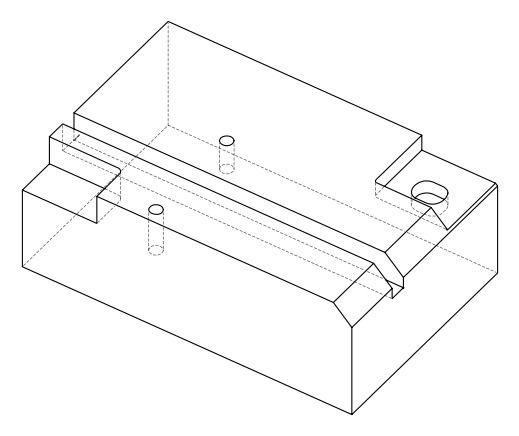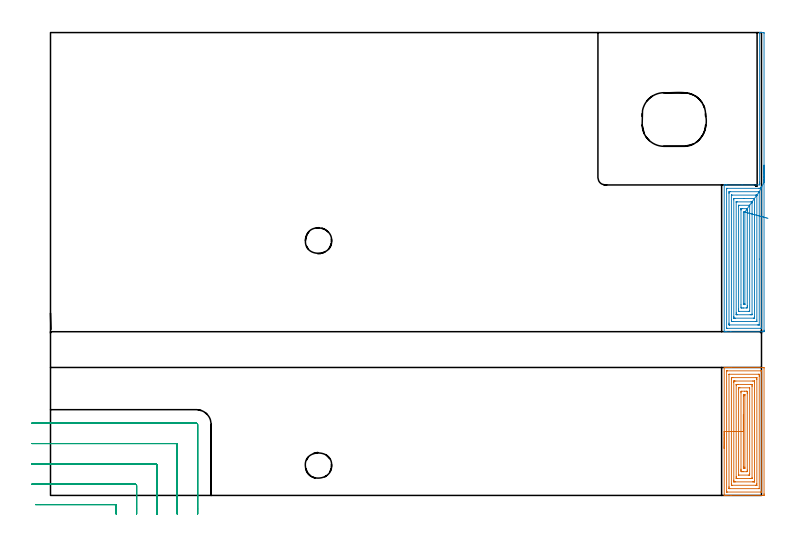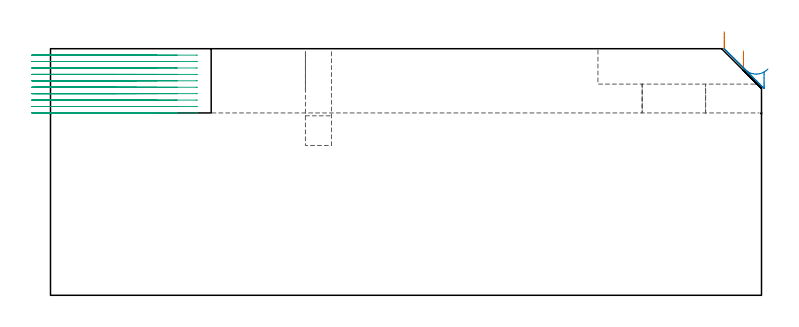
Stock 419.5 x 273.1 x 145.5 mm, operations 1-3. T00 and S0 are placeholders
(PLAN: 8 operations, 5 tool changes, 82.2 min)
(1 AREA_MILL | FG_CHAMFER_SURFACE | UGT0205_001 | 5.71 min | 23107 mm3)
(2 AREA_MILL_1 | FG_CHAMFER_SURFACE_1 | UGT0205_001 | 7.27 min | 44637 mm3)
(3 MILL_CORNER_NOTCH_RECTANGULAR | CORNER_NOTCH_RECTANGULAR | NXT0201_012 | Follow Part, ap 4, ae 75% | 11.57 min | 181187 mm3)
(4 MILL_CORNER_NOTCH_RECTANGULAR_1 | CORNER_NOTCH_RECTANGULAR_1 | NXT0201_009 | Follow Part, ap 2, ae 75% | 36.63 min | 163085 mm3)
(5 MILL_RECTANGULAR_POCKET | POCKET_RECTANGULAR_STRAIGHT | UGT0201_094 | Follow Part, ap 5, ae 75% | 0.92 min | 17668 mm3)
(6 MILL_RECTANGULAR_SLOT | SLOT_RECTANGULAR | NXT0201_012 | Follow Part, ap 4, ae 75% | 18.36 min | 330946 mm3)
(7 MILL_BLIND_HOLE_FROM_SOLID_MATERIAL | STEP1POCKET | NXT0201_011 | Spiral | 0.99 min | 10621 mm3)
(8 MILL_BLIND_HOLE_FROM_SOLID_MATERIAL_1 | STEP1POCKET_1 | NXT0201_011 | Spiral | 0.72 min | 7360 mm3)
(TOOL UGT0205_001 | Chamfer Mill 20 x 3 x 45 deg. | D20 FL50 Z2)
(TOOL NXT0201_012 | ENDMILL 16mm [2P460-1600-NA 1630] | D16 FL38 Z6)
(TOOL NXT0201_009 | ENDMILL 8mm [2P460-0800-NA 1630] | D8 FL26 Z6)
(TOOL UGT0201_094 | End mill 20 mm | D20 FL38 Z4)
(TOOL NXT0201_011 | ENDMILL 12mm [2P460-1200-NA 1630] | D12 FL38 Z6)
(OP 1 AREA_MILL)
G17 G21 G94 G90
T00 M6
G54
G17 G0 G90 X397.5 Y27.75 S1061 M3
G43 Z155.5 H0
G94 G1 Y27.788 Z154.628 F250.
Y27.902 Z153.763
Y28.091 Z152.912
Y28.353 Z152.08
Y28.687 Z151.274
Y29.09 Z150.5
Y29.558 Z149.764
Y30.09 Z149.072
Y30.679 Z148.429
Y31.322 Z147.839
Y32.014 Z147.308
Y32.75 Z146.84
Y33.524 Z146.437
Y34.33 Z146.103
Y35.162 Z145.841
Y36.013 Z145.652
Y36.878 Z145.538
Y37.75 Z145.5
Y75.315
X397.503 Y75.49 Z145.488
X397.561 Y75.493 Z145.43
X397.997 Y75.5 Z145.002
X398.252 Z144.748
X398.992 Z144.004
X400.254 Z142.743
X401.668 Z141.328
X420.4 Z122.597
X420.663 Y75.498 Z122.334
X420.992 Y75.49 Z122.006
X420.999 Y75.161 Z121.999
X421. Y0.926 Z122.
X420.999 Y0.633 Z122.001
X420.994 Y0.038 Z122.004
X420.992 Y0.007 Z122.006
X420.4 Y0. Z122.597
X401.407 Z141.589
X398.992 Z144.004
X398.252 Z144.748
X397.997 Z145.002
X397.564 Z145.428
X397.531 Z145.46
X397.503 Y0.009 Z145.488
X397.5 Y0.185 Z145.5
Y37.75
X398.914 Z144.086
Y73.156
X398.921 Y73.484 Z144.079
X398.94 Y73.49 Z144.06
X398.992 Y73.493 Z144.008
X399.464 Y73.499 Z143.536
X419.089 Z123.911
X419.508 Y73.495 Z123.492
X419.567 Y73.492 Z123.433
X419.579 Y73.489 Z123.421
X419.582 Y73.415 Z123.418
X419.584 Y73.311 Z123.416
X419.586 Y73.156 Z123.414
Y73.079
Y2.344
X419.579 Y2.016 Z123.421
X419.56 Y2.01 Z123.44
X419.508 Y2.007 Z123.492
X419.036 Y2.001 Z123.964
X399.411 Z143.589
X398.992 Y2.005 Z144.008
X398.933 Y2.008 Z144.067
X398.921 Y2.011 Z144.079
X398.918 Y2.085 Z144.082
X398.916 Y2.189 Z144.084
X398.914 Y2.499 Z144.086
Y37.75
X400.328 Z142.672
X400.329 Y71.402 Z142.671
X400.33 Y71.458 Z142.67
X400.332 Y71.484 Z142.668
X400.334 Y71.49 Z142.666
X400.357 Y71.493 Z142.643
X400.567 Y71.499 Z142.433
X417.724 Z125.276
X417.934 Y71.497 Z125.066
X418.073 Y71.491 Z124.927
X418.165 Y71.484 Z124.835
X418.167 Y71.439 Z124.833
X418.17 Y71.29 Z124.83
X418.171 Y70.842 Z124.829
X418.172 Y70.395 Z124.828
X418.171 Y4.098 Z124.829
X418.17 Y4.042 Z124.83
X418.168 Y4.016 Z124.832
X418.166 Y4.01 Z124.834
X418.143 Y4.007 Z124.857
X417.933 Y4.001 Z125.067
X400.776 Z142.224
X400.566 Y4.003 Z142.434
X400.427 Y4.009 Z142.573
X400.335 Y4.016 Z142.665
X400.333 Y4.061 Z142.667
X400.33 Y4.21 Z142.67
X400.329 Y4.658 Z142.671
X400.328 Y5.105 Z142.672
Y37.75
X401.743 Z141.257
Y68.607
X401.747 Y69.421 Z141.253
X401.75 Y69.477 Z141.25
X401.756 Y69.49 Z141.244
X401.781 Y69.493 Z141.219
X401.892 Y69.497 Z141.108
X402.114 Y69.499 Z140.886
X402.56 Y69.5 Z140.44
X416.386 Y69.499 Z126.614
X416.609 Y69.497 Z126.391
X416.719 Y69.493 Z126.281
X416.744 Y69.49 Z126.256
X416.751 Y69.479 Z126.249
X416.752 Y69.437 Z126.248
X416.757 Y68.682 Z126.243
Y68.607
Y6.893
X416.753 Y6.079 Z126.247
X416.75 Y6.023 Z126.25
X416.744 Y6.01 Z126.256
X416.719 Y6.007 Z126.281
X416.608 Y6.003 Z126.392
X416.386 Y6.001 Z126.614
X415.94 Y6. Z127.06
X402.114 Y6.001 Z140.886
X401.891 Y6.003 Z141.109
X401.781 Y6.007 Z141.219
X401.756 Y6.01 Z141.244
X401.749 Y6.021 Z141.251
X401.748 Y6.063 Z141.252
X401.743 Y6.818 Z141.257
Y6.893
Y37.75
X403.157 Z139.843
Y66.818
X403.158 Y67.112 Z139.842
X403.162 Y67.409 Z139.838
X403.164 Y67.485 Z139.836
X403.197 Y67.49 Z139.803
X403.282 Y67.495 Z139.718
X403.452 Y67.498 Z139.548
X403.664 Y67.5 Z139.336
X404.344 Z138.656
X414.368 Z128.632
X415.048 Y67.498 Z127.952
X415.263 Y67.496 Z127.737
X415.329 Y67.49 Z127.671
X415.336 Y67.472 Z127.664
X415.339 Y67.421 Z127.661
X415.342 Y66.818 Z127.658
X415.343 Y66.522 Z127.657
Y8.682
X415.342 Y8.388 Z127.658
X415.338 Y8.091 Z127.662
X415.336 Y8.015 Z127.664
X415.303 Y8.01 Z127.697
X415.218 Y8.005 Z127.782
X415.048 Y8.002 Z127.952
X414.836 Y8. Z128.164
X414.156 Z128.844
X404.132 Z138.868
X403.452 Y8.002 Z139.548
X403.237 Y8.004 Z139.763
X403.171 Y8.01 Z139.829
X403.164 Y8.028 Z139.836
X403.161 Y8.079 Z139.839
X403.158 Y8.682 Z139.842
X403.157 Y8.978 Z139.843
Y37.75
X404.571 Z138.429
X404.572 Y65.029 Z138.428
X404.574 Y65.362 Z138.426
X404.576 Y65.445 Z138.424
X404.578 Y65.479 Z138.422
X404.611 Y65.49 Z138.389
X404.77 Y65.496 Z138.23
X405.236 Y65.499 Z137.764
X405.658 Y65.5 Z137.342
X413.264 Y65.499 Z129.736
X413.689 Y65.497 Z129.311
X413.885 Y65.49 Z129.115
X413.922 Y65.482 Z129.078
X413.924 Y65.412 Z129.076
X413.927 Y65.258 Z129.073
X413.928 Y65.029 Z129.072
X413.929 Y64.362 Z129.071
X413.928 Y10.471 Z129.072
X413.926 Y10.138 Z129.074
X413.924 Y10.055 Z129.076
X413.922 Y10.021 Z129.078
X413.889 Y10.01 Z129.111
X413.73 Y10.004 Z129.27
X413.264 Y10.001 Z129.736
X412.842 Y10. Z130.158
X405.236 Y10.001 Z137.764
X404.811 Y10.003 Z138.189
X404.615 Y10.01 Z138.385
X404.578 Y10.018 Z138.422
X404.576 Y10.088 Z138.424
X404.573 Y10.242 Z138.427
X404.572 Y10.471 Z138.428
X404.571 Y11.137 Z138.429
Y37.75
X405.985 Z137.015
X405.986 Y62.489 Z137.014
X405.989 Y63.24 Z137.011
X405.992 Y63.377 Z137.008
X406.004 Y63.49 Z136.996
X406.128 Y63.493 Z136.872
X406.761 Y63.499 Z136.239
X412.372 Y63.5 Z130.628
X412.458 Y63.498 Z130.542
X412.489 Y63.495 Z130.511
X412.503 Y63.491 Z130.497
X412.508 Y63.476 Z130.492
X412.512 Y63.383 Z130.488
X412.514 Y63.24 Z130.486
Y13.011
X412.511 Y12.26 Z130.489
X412.508 Y12.123 Z130.492
X412.496 Y12.01 Z130.504
X412.372 Y12.007 Z130.628
X411.739 Y12.001 Z131.261
X406.128 Y12. Z136.872
X406.042 Y12.002 Z136.958
X406.011 Y12.005 Z136.989
X405.997 Y12.009 Z137.003
X405.992 Y12.024 Z137.008
X405.988 Y12.117 Z137.012
X405.986 Y12.26 Z137.014
X405.985 Y37.75 Z137.015
X407.4 Z135.6
Y60.557
X407.402 Y61.068 Z135.598
X407.407 Y61.451 Z135.593
X407.866 Y61.498 Z135.134
X409.648 Y61.5 Z133.352
X410.54 Y61.499 Z132.46
X410.588 Y61.496 Z132.412
X411.093 Y61.451 Z131.907
X411.099 Y60.939 Z131.901
X411.1 Y60.557 Z131.9
Y60.043
Y14.943
X411.098 Y14.432 Z131.902
X411.093 Y14.049 Z131.907
X410.634 Y14.002 Z132.366
X408.852 Y14. Z134.148
X407.959 Y14.001 Z135.041
X407.912 Y14.004 Z135.088
X407.407 Y14.049 Z135.593
X407.401 Y14.56 Z135.599
X407.4 Y14.943 Z135.6
Y15.457
Y37.75
X408.814 Z134.186
Y58.758
X408.815 Y59.206 Z134.185
X408.817 Y59.424 Z134.183
X408.821 Y59.477 Z134.179
X408.823 Y59.491 Z134.177
X408.834 Y59.493 Z134.166
X408.885 Y59.497 Z134.115
X408.967 Y59.499 Z134.033
X409.581 Y59.492 Z133.419
X409.649 Y59.49 Z133.351
X409.68 Y59.478 Z133.32
X409.681 Y59.431 Z133.319
X409.684 Y59.213 Z133.316
X409.686 Y58.778 Z133.314
Y16.732
X409.684 Y16.286 Z133.316
X409.681 Y16.067 Z133.319
X409.68 Y16.02 Z133.32
X409.631 Y16.01 Z133.369
X409.53 Y16.004 Z133.47
X408.919 Y16.008 Z134.081
X408.851 Y16.01 Z134.149
X408.82 Y16.022 Z134.18
X408.819 Y16.069 Z134.181
X408.816 Y16.287 Z134.184
X408.814 Y16.722 Z134.186
Y37.75
Y38.622 Z134.224
Y39.486 Z134.338
Y40.338 Z134.527
Y41.17 Z134.789
Y41.976 Z135.123
Y42.75 Z135.526
Y43.486 Z135.995
Y44.178 Z136.526
Y44.821 Z137.115
Y45.41 Z137.758
Y45.941 Z138.451
Y46.41 Z139.186
Y46.813 Z139.96
Y47.147 Z140.766
Y47.409 Z141.598
Y47.598 Z142.45
Y47.712 Z143.315
Y47.75 Z144.186
G0 Z155.5
M5
M2
(OP 2 AREA_MILL_1)
G17 G21 G94 G90
T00 M6
G54
G17 G0 G90 X421. Y194.85 S1061 M3
G43 Z155.5 H0
Z132.
G94 G1 Y194.812 Z131.128 F250.
Y194.698 Z130.264
Y194.509 Z129.412
Y194.247 Z128.58
Y193.913 Z127.774
Y193.51 Z127.
Y193.042 Z126.264
Y192.51 Z125.572
Y191.921 Z124.929
Y191.278 Z124.34
Y190.586 Z123.809
Y189.85 Z123.34
Y189.076 Z122.937
Y188.27 Z122.603
Y187.438 Z122.341
Y186.586 Z122.152
Y185.722 Z122.038
Y184.85 Z122.
Y97.522
X420.999 Y97.228 Z122.001
X420.993 Y96.634 Z122.004
X420.992 Y96.607 Z122.006
X420.4 Y96.6 Z122.597
X401.403 Z141.593
X398.992 Z144.004
X398.267 Z144.732
X397.987 Z145.013
X397.562 Z145.429
X397.53 Z145.46
X397.503 Y96.609 Z145.488
X397.5 Y96.781 Z145.5
Y183.062
X397.502 Y183.19 Z145.489
X397.682 Y183.198 Z145.311
X397.871 Y183.2 Z145.128
X398.716 Z144.283
X398.992 Z144.003
X408.05 Z134.949
X418.399 Z124.599
X418.401 Y183.955
X418.4 Y183.956 Z124.598
Y184.389 Z124.6
Y184.85
Y272.919
X418.403 Y273.066 Z124.589
X418.453 Y273.088 Z124.539
X418.485 Y273.093 Z124.507
X418.574 Y273.098 Z124.426
X418.792 Z124.208
X419.508 Y273.099 Z123.486
X420.762 Y273.1 Z122.235
X420.991 Y273.098 Z122.005
X421. Y272.618 Z122.
Y184.85
X419.584 Y182.092 Z123.416
X419.585 Y182.091 Z123.415
X419.586 Y98.939 Z123.414
X419.579 Y98.612 Z123.421
X419.559 Y98.609 Z123.441
X419.508 Y98.605 Z123.492
X419.031 Y98.601 Z123.969
X399.407 Y98.6 Z143.593
X398.992 Y98.604 Z144.008
X398.933 Y98.607 Z144.067
X398.922 Y98.609 Z144.078
X398.919 Y98.681 Z144.081
X398.916 Y98.784 Z144.084
X398.914 Y99.094 Z144.086
Y180.534
X398.915 Y180.689 Z144.085
X398.919 Y180.999 Z144.081
X398.922 Y181.191 Z144.078
X398.941 Y181.194 Z144.059
X398.992 Y181.197 Z144.008
X399.066 Y181.199 Z143.934
X417.798 Y181.2 Z125.202
X418.207 Y181.206 Z124.793
X418.411 Y181.21 Z124.589
X418.616 Y181.231 Z124.384
X418.653 Y181.237 Z124.347
X418.771 Y181.274 Z124.229
X419.01 Y181.407 Z123.99
X419.109 Y181.481 Z123.891
X419.21 Y181.573 Z123.79
X419.306 Y181.677 Z123.694
X419.508 Y181.972 Z123.492
X419.584 Y182.092 Z123.416
X418.154 Y179.19 Z124.846
X418.165 Y179.172 Z124.835
X418.168 Y179.041 Z124.832
X418.171 Y178.591 Z124.829
X418.172 Y139.474 Z124.828
X418.171 Y100.805 Z124.829
X418.17 Y100.693 Z124.83
X418.168 Y100.638 Z124.832
X418.165 Y100.617 Z124.835
X418.132 Y100.61 Z124.868
X417.927 Y100.602 Z125.073
X417.724 Y100.601 Z125.276
X417.037 Y100.6 Z125.963
X400.776 Z142.224
X400.571 Y100.602 Z142.429
X400.435 Y100.606 Z142.565
X400.335 Y100.611 Z142.665
X400.333 Y100.656 Z142.667
X400.33 Y100.805 Z142.67
X400.329 Y101.253 Z142.671
X400.328 Y101.699 Z142.672
X400.329 Y178.145 Z142.671
X400.33 Y178.591 Z142.67
X400.332 Y179.036 Z142.668
X400.335 Y179.179 Z142.665
X400.472 Y179.19 Z142.528
X400.776 Y179.196 Z142.224
X401.061 Y179.199 Z141.939
X418.01 Z124.99
X418.154 Y179.19 Z124.846
X416.75 Y177.174 Z126.25
X416.756 Y176.879 Z126.244
X416.757 Y176.803 Z126.243
Y103.487
X416.752 Y102.673 Z126.248
X416.751 Y102.622 Z126.249
X416.714 Y102.61 Z126.286
X416.604 Y102.606 Z126.396
X416.383 Y102.603 Z126.617
X415.94 Y102.6 Z127.06
X402.56 Z140.44
X402.114 Y102.602 Z140.886
X401.895 Y102.606 Z141.105
X401.786 Y102.61 Z141.214
X401.749 Y102.62 Z141.251
X401.743 Y103.487 Z141.257
Y177.11
X401.744 Y177.161 Z141.256
X401.747 Y177.185 Z141.253
X401.748 Y177.19 Z141.252
X401.768 Y177.192 Z141.232
X402.165 Y177.199 Z140.835
X415.94 Z127.06
X416.44 Y177.197 Z126.56
X416.654 Y177.19 Z126.346
X416.75 Y177.174 Z126.25
X415.336 Y175.183 Z127.664
X415.339 Y175.113 Z127.661
X415.341 Y175.015 Z127.659
X415.343 Y174.72 Z127.657
Y105.275
X415.342 Y104.981 Z127.658
X415.338 Y104.685 Z127.662
X415.336 Y104.61 Z127.664
X415.3 Y104.607 Z127.7
X415.217 Y104.603 Z127.783
X415.048 Y104.601 Z127.952
X414.83 Y104.6 Z128.17
X404.125 Z138.875
X403.452 Y104.602 Z139.548
X403.23 Y104.604 Z139.77
X403.171 Y104.61 Z139.829
X403.164 Y104.626 Z139.836
X403.161 Y104.672 Z139.839
X403.158 Y105.275 Z139.842
X403.157 Y105.571 Z139.843
Y174.416
X403.16 Y175.015 Z139.84
X403.162 Y175.162 Z139.838
X403.164 Y175.19 Z139.836
X403.206 Y175.194 Z139.794
X403.269 Y175.198 Z139.731
X409.158 Y175.2 Z133.842
X414.864 Y175.199 Z128.136
X415.048 Y175.196 Z127.952
X415.233 Y175.19 Z127.767
X415.336 Y175.183 Z127.664
X413.923 Y173.186 Z129.077
X413.925 Y173.171 Z129.075
X413.927 Y173.134 Z129.073
X413.928 Y173.083 Z129.072
X413.929 Y172.56 Z129.071
X413.928 Y107.064 Z129.072
X413.926 Y106.73 Z129.074
X413.924 Y106.648 Z129.076
X413.922 Y106.615 Z129.078
X413.88 Y106.61 Z129.12
X413.724 Y106.603 Z129.276
X413.264 Y106.601 Z129.736
X412.835 Y106.6 Z130.165
X405.236 Y106.601 Z137.764
X404.803 Y106.603 Z138.197
X404.615 Y106.61 Z138.385
X404.578 Y106.616 Z138.422
X404.576 Y106.684 Z138.424
X404.573 Y106.834 Z138.427
X404.572 Y107.064 Z138.428
X404.571 Y107.73 Z138.429
X404.572 Y173.094 Z138.428
X404.573 Y173.152 Z138.427
X404.576 Y173.183 Z138.424
X404.579 Y173.19 Z138.421
X404.588 Y173.193 Z138.412
X404.803 Y173.197 Z138.197
X405.236 Y173.2 Z137.764
X413.291 Z129.709
X413.702 Y173.195 Z129.298
X413.907 Y173.19 Z129.093
X413.923 Y173.186 Z129.077
X412.502 Y171.192 Z130.498
X412.508 Y171.162 Z130.492
X412.511 Y170.973 Z130.489
X412.514 Y170.687 Z130.486
Y108.709
X412.513 Y108.661 Z130.487
X412.51 Y108.625 Z130.49
X412.507 Y108.61 Z130.493
X412.497 Y108.608 Z130.503
X412.372 Y108.604 Z130.628
X411.731 Y108.6 Z131.269
X406.378 Y108.601 Z136.622
X406.128 Y108.607 Z136.872
X406.045 Y108.61 Z136.955
X405.992 Y108.622 Z137.008
X405.989 Y108.709 Z137.011
X405.987 Y108.852 Z137.013
X405.986 Y108.994 Z137.014
X405.985 Y109.889 Z137.015
X405.986 Y170.687 Z137.014
X405.987 Y170.83 Z137.013
X405.991 Y171.115 Z137.009
X405.992 Y171.189 Z137.008
X406.006 Y171.192 Z136.994
X406.046 Y171.196 Z136.954
X406.128 Y171.199 Z136.872
X412.372 Z130.628
X412.465 Y171.197 Z130.535
X412.502 Y171.192 Z130.498
X411.089 Y169.19 Z131.911
X411.093 Y169.144 Z131.907
X411.097 Y168.756 Z131.903
X411.1 Y168.243 Z131.9
Y167.862
Y111.915
Y111.534
X411.097 Y111.024 Z131.903
X411.093 Y110.64 Z131.907
X410.626 Y110.602 Z132.374
X408.844 Y110.6 Z134.156
X407.951 Y110.601 Z135.049
X407.912 Y110.603 Z135.088
X407.407 Y110.64 Z135.593
X407.402 Y111.151 Z135.598
X407.4 Y112.428 Z135.6
Y168.376
X407.401 Y168.756 Z135.599
X407.404 Y169.013 Z135.596
X407.407 Y169.14 Z135.593
X407.412 Y169.19 Z135.588
X407.474 Y169.195 Z135.526
X407.912 Y169.199 Z135.088
X408.361 Y169.2 Z134.639
X410.588 Y169.199 Z132.412
X411.042 Y169.196 Z131.958
X411.089 Y169.19 Z131.911
X409.679 Y167.175 Z133.321
X409.686 Y166.978 Z133.314
Y166.958
Y113.322
X409.684 Y112.877 Z133.316
X409.681 Y112.658 Z133.319
X409.679 Y112.612 Z133.321
X409.62 Y112.607 Z133.38
X409.522 Y112.602 Z133.478
X408.923 Y112.606 Z134.077
X408.857 Y112.61 Z134.143
X408.821 Y112.615 Z134.179
X408.819 Y112.66 Z134.181
X408.816 Y112.877 Z134.184
X408.814 Y113.312 Z134.186
Y166.968
X408.821 Y167.177 Z134.179
X409.019 Y167.19 Z133.981
X409.134 Y167.195 Z133.866
X409.466 Y167.199 Z133.534
X409.593 Y167.195 Z133.407
X409.616 Y167.192 Z133.384
X409.679 Y167.175 Z133.321
X410.31 Y167.005 Z132.743
X410.987 Y166.822 Z132.224
X411.705 Y166.628 Z131.768
X412.459 Y166.425 Z131.379
X413.243 Y166.213 Z131.059
X414.051 Y165.996 Z130.812
X414.876 Y165.773 Z130.638
X415.713 Y165.547 Z130.539
X416.555 Y165.32 Z130.516
X417.396 Y165.093 Z130.57
X418.229 Y164.869 Z130.699
X419.048 Y164.648 Z130.903
X419.846 Y164.432 Z131.179
X420.619 Y164.224 Z131.527
X421.359 Y164.024 Z131.944
X422.061 Y163.835 Z132.425
X422.72 Y163.657 Z132.968
X423.331 Y163.492 Z133.569
G0 Z155.5
M5
M2
(OP 3 MILL_CORNER_NOTCH_RECTANGULAR)
G17 G21 G94 G90
T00 M6
G54
G17 G0 G90 X38.8 Y-11. S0 M3
G43 Z155.5 H1
Z141.71
G94 G1 Y-8. F250.
Y-6.195 F500.
G3 X38.005 Y-5.4 R0.8
G1 X-5.903
X-8.903 F250.
G0 Z155.5
X50.8 Y-11.
Z141.71
G1 Y-8.
Y5.805 F500.
G3 X50.005 Y6.6 R0.8
G1 X-8.
X-11. F250.
G0 Z155.5
X62.8 Y-11.
Z141.71
G1 Y-8.
Y17.805 F500.
G3 X62.005 Y18.6 R0.8
G1 X-8.
X-11. F250.
G0 Z155.5
X74.8 Y-11.
Z141.71
G1 Y-8.
Y29.804 F500.
G3 X74.004 Y30.6 R0.8
G1 X-8.
X-11. F250.
G0 Z155.5
X86.8 Y-11.
Z141.71
G1 Y-8.
Y41.804 F500.
G3 X86.004 Y42.6 R0.8
G1 X-8.
X-11. F250.
G0 Z155.5
X38.8 Y-11.
Z137.92
G1 Y-8.
Y-6.195 F500.
G3 X38.005 Y-5.4 R0.8
G1 X-5.903
X-8.903 F250.
G0 Z155.5
X50.8 Y-11.
Z137.92
G1 Y-8.
Y5.805 F500.
G3 X50.005 Y6.6 R0.8
G1 X-8.
X-11. F250.
G0 Z155.5
X62.8 Y-11.
Z137.92
G1 Y-8.
Y17.805 F500.
G3 X62.005 Y18.6 R0.8
G1 X-8.
X-11. F250.
G0 Z155.5
X74.8 Y-11.
Z137.92
G1 Y-8.
Y29.804 F500.
G3 X74.004 Y30.6 R0.8
G1 X-8.
X-11. F250.
G0 Z155.5
X86.8 Y-11.
Z137.92
G1 Y-8.
Y41.804 F500.
G3 X86.004 Y42.6 R0.8
G1 X-8.
X-11. F250.
G0 Z155.5
X38.8 Y-11.
Z134.13
G1 Y-8.
Y-6.195 F500.
G3 X38.005 Y-5.4 R0.8
G1 X-5.903
X-8.903 F250.
G0 Z155.5
X50.8 Y-11.
Z134.13
G1 Y-8.
Y5.805 F500.
G3 X50.005 Y6.6 R0.8
G1 X-8.
X-11. F250.
G0 Z155.5
X62.8 Y-11.
Z134.13
G1 Y-8.
Y17.805 F500.
G3 X62.005 Y18.6 R0.8
G1 X-8.
X-11. F250.
G0 Z155.5
X74.8 Y-11.
Z134.13
G1 Y-8.
Y29.804 F500.
G3 X74.004 Y30.6 R0.8
G1 X-8.
X-11. F250.
G0 Z155.5
X86.8 Y-11.
Z134.13
G1 Y-8.
Y41.804 F500.
G3 X86.004 Y42.6 R0.8
G1 X-8.
X-11. F250.
G0 Z155.5
X38.8 Y-11.
Z130.34
G1 Y-8.
Y-6.195 F500.
G3 X38.005 Y-5.4 R0.8
G1 X-5.903
X-8.903 F250.
G0 Z155.5
X50.8 Y-11.
Z130.34
G1 Y-8.
Y5.805 F500.
G3 X50.005 Y6.6 R0.8
G1 X-8.
X-11. F250.
G0 Z155.5
X62.8 Y-11.
Z130.34
G1 Y-8.
Y17.805 F500.
G3 X62.005 Y18.6 R0.8
G1 X-8.
X-11. F250.
G0 Z155.5
X74.8 Y-11.
Z130.34
G1 Y-8.
Y29.804 F500.
G3 X74.004 Y30.6 R0.8
G1 X-8.
X-11. F250.
G0 Z155.5
X86.8 Y-11.
Z130.34
G1 Y-8.
Y41.804 F500.
G3 X86.004 Y42.6 R0.8
G1 X-8.
X-11. F250.
G0 Z155.5
X38.8 Y-11.
Z126.55
G1 Y-8.
Y-6.195 F500.
G3 X38.005 Y-5.4 R0.8
G1 X-5.903
X-8.903 F250.
G0 Z155.5
X50.8 Y-11.
Z126.55
G1 Y-8.
Y5.805 F500.
G3 X50.005 Y6.6 R0.8
G1 X-8.
X-11. F250.
G0 Z155.5
X62.8 Y-11.
Z126.55
G1 Y-8.
Y17.805 F500.
G3 X62.005 Y18.6 R0.8
G1 X-8.
X-11. F250.
G0 Z155.5
X74.8 Y-11.
Z126.55
G1 Y-8.
Y29.804 F500.
G3 X74.004 Y30.6 R0.8
G1 X-8.
X-11. F250.
G0 Z155.5
X86.8 Y-11.
Z126.55
G1 Y-8.
Y41.804 F500.
G3 X86.004 Y42.6 R0.8
G1 X-8.
X-11. F250.
G0 Z155.5
X38.8 Y-11.
Z122.76
G1 Y-8.
Y-6.195 F500.
G3 X38.005 Y-5.4 R0.8
G1 X-5.903
X-8.903 F250.
G0 Z155.5
X50.8 Y-11.
Z122.76
G1 Y-8.
Y5.805 F500.
G3 X50.005 Y6.6 R0.8
G1 X-8.
X-11. F250.
G0 Z155.5
X62.8 Y-11.
Z122.76
G1 Y-8.
Y17.805 F500.
G3 X62.005 Y18.6 R0.8
G1 X-8.
X-11. F250.
G0 Z155.5
X74.8 Y-11.
Z122.76
G1 Y-8.
Y29.804 F500.
G3 X74.004 Y30.6 R0.8
G1 X-8.
X-11. F250.
G0 Z155.5
X86.8 Y-11.
Z122.76
G1 Y-8.
Y41.804 F500.
G3 X86.004 Y42.6 R0.8
G1 X-8.
X-11. F250.
G0 Z155.5
X38.8 Y-11.
Z118.97
G1 Y-8.
Y-6.195 F500.
G3 X38.005 Y-5.4 R0.8
G1 X-5.903
X-8.903 F250.
G0 Z155.5
X50.8 Y-11.
Z118.97
G1 Y-8.
Y5.805 F500.
G3 X50.005 Y6.6 R0.8
G1 X-8.
X-11. F250.
G0 Z155.5
X62.8 Y-11.
Z118.97
G1 Y-8.
Y17.805 F500.
G3 X62.005 Y18.6 R0.8
G1 X-8.
X-11. F250.
G0 Z155.5
X74.8 Y-11.
Z118.97
G1 Y-8.
Y29.804 F500.
G3 X74.004 Y30.6 R0.8
G1 X-8.
X-11. F250.
G0 Z155.5
X86.8 Y-11.
Z118.97
G1 Y-8.
Y41.804 F500.
G3 X86.004 Y42.6 R0.8
G1 X-8.
X-11. F250.
G0 Z155.5
X38.8 Y-11.
Z115.18
G1 Y-8.
Y-6.195 F500.
G3 X38.005 Y-5.4 R0.8
G1 X-5.903
X-8.903 F250.
G0 Z155.5
X50.8 Y-11.
Z115.18
G1 Y-8.
Y5.805 F500.
G3 X50.005 Y6.6 R0.8
G1 X-8.
X-11. F250.
G0 Z155.5
X62.8 Y-11.
Z115.18
G1 Y-8.
Y17.805 F500.
G3 X62.005 Y18.6 R0.8
G1 X-8.
X-11. F250.
G0 Z155.5
X74.8 Y-11.
Z115.18
G1 Y-8.
Y29.804 F500.
G3 X74.004 Y30.6 R0.8
G1 X-8.
X-11. F250.
G0 Z155.5
X86.8 Y-11.
Z115.18
G1 Y-8.
Y41.804 F500.
G3 X86.004 Y42.6 R0.8
G1 X-8.
X-11. F250.
G0 Z155.5
X38.8 Y-11.
Z111.39
G1 Y-8.
Y-6.195 F500.
G3 X38.005 Y-5.4 R0.8
G1 X-5.903
X-8.903 F250.
G0 Z155.5
X50.8 Y-11.
Z111.39
G1 Y-8.
Y5.805 F500.
G3 X50.005 Y6.6 R0.8
G1 X-8.
X-11. F250.
G0 Z155.5
X62.8 Y-11.
Z111.39
G1 Y-8.
Y17.805 F500.
G3 X62.005 Y18.6 R0.8
G1 X-8.
X-11. F250.
G0 Z155.5
X74.8 Y-11.
Z111.39
G1 Y-8.
Y29.804 F500.
G3 X74.004 Y30.6 R0.8
G1 X-8.
X-11. F250.
G0 Z155.5
X86.8 Y-11.
Z111.39
G1 Y-8.
Y41.804 F500.
G3 X86.004 Y42.6 R0.8
G1 X-8.
X-11. F250.
G0 Z155.5
X38.8 Y-11.
Z107.6
G1 Y-8.
Y-6.195 F500.
G3 X38.005 Y-5.4 R0.8
G1 X-5.903
X-8.903 F250.
G0 Z155.5
X50.8 Y-11.
Z107.6
G1 Y-8.
Y5.805 F500.
G3 X50.005 Y6.6 R0.8
G1 X-8.
X-11. F250.
G0 Z155.5
X62.8 Y-11.
Z107.6
G1 Y-8.
Y17.805 F500.
G3 X62.005 Y18.6 R0.8
G1 X-8.
X-11. F250.
G0 Z155.5
X74.8 Y-11.
Z107.6
G1 Y-8.
Y29.804 F500.
G3 X74.004 Y30.6 R0.8
G1 X-8.
X-11. F250.
G0 Z155.5
X86.8 Y-11.
Z107.6
G1 Y-8.
Y41.804 F500.
G3 X86.004 Y42.6 R0.8
G1 X-8.
X-11. F250.
G0 Z155.5
M5
M2
